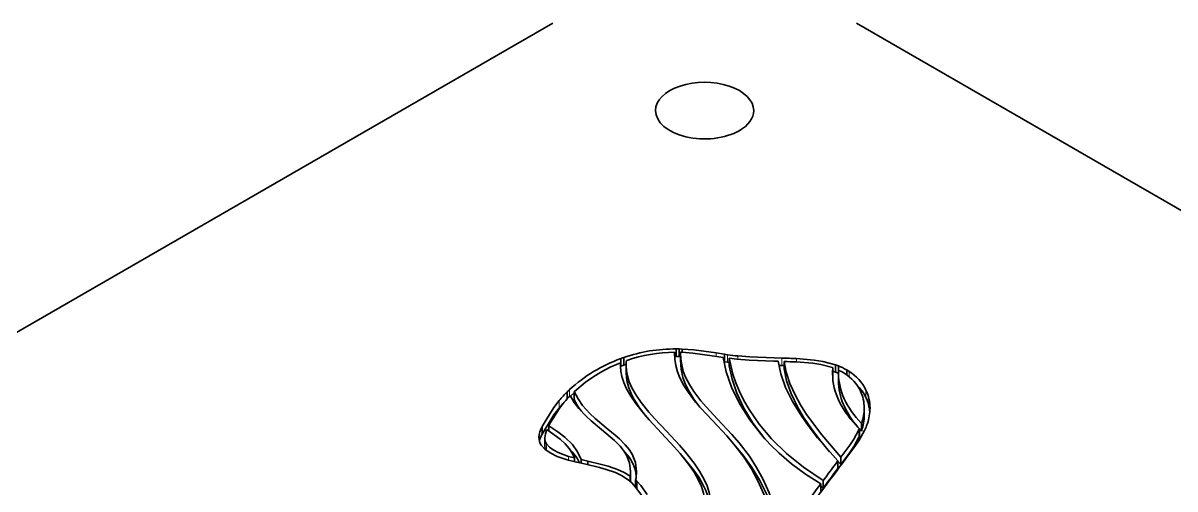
# Model space of a CAD drawing. Extents: x 327 to 941, y 153 to 765.
# Drawn here: x 755.18 to 792.73, y 670.68 to 685.88 of the extents above; entities that cross this region are included whole.
import ezdxf

# ---------------------------------------------------------------- set-up
doc = ezdxf.new("R2010")
doc.units = 0

msp = doc.modelspace()

# ---------------------------------------------------------------- linework, layer by layer
at = {"color": 7, "lineweight": 35}
for p, q in [((772.445, 685.88), (732.847, 663.018)), ((782.344, 685.88), (821.942, 663.018))]:
    msp.add_line(p, q, dxfattribs=at)
at = {"color": 7, "lineweight": 35, "ltscale": 0.00036774}
msp.add_line((776.418, 675.141), (776.418, 675.126), dxfattribs=at)
at = {"color": 7, "lineweight": 35, "ltscale": 0.000518799}
msp.add_line((776.418, 675.141), (776.418, 675.12), dxfattribs=at)
at = {"color": 7, "lineweight": 35, "ltscale": 0.002353}
for p, q in [((776.562, 675.252), (776.468, 675.254)), ((776.562, 675.007), (776.468, 675.009))]:
    msp.add_line(p, q, dxfattribs=at)
at = {"color": 7, "lineweight": 35, "ltscale": 0.006125}
for p, q in [((776.468, 675.254), (776.468, 675.009)), ((776.607, 675.126), (776.607, 674.881)), ((774.836, 674.701), (774.836, 674.456)), ((782.597, 673.325), (782.597, 673.08)), ((782.442, 672.651), (782.442, 672.406)), ((772.189, 672.349), (772.189, 672.104)), ((781.179, 670.852), (781.179, 670.607))]:
    msp.add_line(p, q, dxfattribs=at)
at = {"color": 7, "lineweight": 35, "ltscale": 0.002502}
msp.add_line((776.662, 675.249), (776.562, 675.252), dxfattribs=at)
at = {"color": 7, "lineweight": 35, "ltscale": 0.006123}
for p, q in [((776.562, 675.252), (776.562, 675.007)), ((778.047, 675.078), (778.047, 674.833)), ((774.661, 674.937), (774.661, 674.692)), ((774.759, 674.972), (774.759, 674.727)), ((778.199, 674.946), (778.199, 674.701)), ((779.985, 674.843), (779.985, 674.599)), ((781.662, 674.735), (781.662, 674.49)), ((781.754, 674.701), (781.754, 674.456)), ((781.575, 674.638), (781.575, 674.393)), ((781.761, 674.447), (781.761, 674.202)), ((773.143, 673.859), (773.143, 673.614)), ((772.099, 672.717), (772.099, 672.472)), ((782.508, 672.817), (782.508, 672.572)), ((781.834, 671.726), (781.834, 671.481)), ((781.737, 671.597), (781.737, 671.352)), ((774.982, 671.253), (774.982, 671.009)), ((781.262, 670.962), (781.262, 670.717)), ((775.183, 670.94), (775.183, 670.695))]:
    msp.add_line(p, q, dxfattribs=at)
at = {"color": 7, "lineweight": 35, "ltscale": 0.001061}
msp.add_line((776.607, 675.142), (776.649, 675.141), dxfattribs=at)
at = {"color": 7, "lineweight": 35, "ltscale": 0.000402835}
msp.add_line((776.607, 675.126), (776.607, 675.142), dxfattribs=at)
at = {"color": 7, "lineweight": 35, "ltscale": 0.002733}
msp.add_line((776.662, 675.249), (776.662, 675.14), dxfattribs=at)
at = {"color": 7, "lineweight": 35, "ltscale": 0.007125}
msp.add_line((778.047, 675.078), (777.766, 675.121), dxfattribs=at)
at = {"color": 7, "lineweight": 13, "ltscale": 0.002815}
msp.add_line((777.766, 675.121), (777.766, 675.008), dxfattribs=at)
at = {"color": 7, "lineweight": 35, "ltscale": 0.002397}
for p, q in [((778.142, 675.064), (778.047, 675.078)), ((778.142, 674.82), (778.047, 674.833))]:
    msp.add_line(p, q, dxfattribs=at)
at = {"color": 7, "lineweight": 35, "ltscale": 0.002536}
msp.add_line((774.658, 674.8), (774.654, 674.698), dxfattribs=at)
at = {"color": 7, "lineweight": 35, "ltscale": 0.004955}
msp.add_line((774.658, 674.8), (774.658, 674.602), dxfattribs=at)
at = {"color": 7, "lineweight": 35, "ltscale": 0.002602}
for p, q in [((774.759, 674.972), (774.661, 674.937)), ((774.759, 674.727), (774.661, 674.692))]:
    msp.add_line(p, q, dxfattribs=at)
at = {"color": 7, "lineweight": 35, "ltscale": 0.002068}
msp.add_line((774.838, 674.753), (774.759, 674.727), dxfattribs=at)
at = {"color": 7, "lineweight": 35, "ltscale": 0.00022489}
msp.add_line((774.848, 674.876), (774.857, 674.879), dxfattribs=at)
at = {"color": 7, "lineweight": 35, "ltscale": 0.00125}
msp.add_line((776.468, 675.009), (776.418, 675.009), dxfattribs=at)
at = {"color": 7, "lineweight": 35, "ltscale": 0.001122}
msp.add_line((776.607, 675.006), (776.562, 675.007), dxfattribs=at)
at = {"color": 7, "lineweight": 35, "ltscale": 0.007199}
msp.add_line((777.717, 675.016), (778.002, 674.972), dxfattribs=at)
at = {"color": 7, "lineweight": 35, "ltscale": 6.15101e-05}
msp.add_line((778.002, 674.972), (778.004, 674.972), dxfattribs=at)
at = {"color": 7, "lineweight": 35, "ltscale": 0.000542939}
msp.add_line((778.047, 674.833), (778.026, 674.836), dxfattribs=at)
at = {"color": 7, "lineweight": 13, "ltscale": 0.006123}
for p, q in [((778.142, 675.064), (778.142, 674.82)), ((779.911, 674.955), (779.911, 674.71)), ((782.654, 673.909), (782.654, 673.664)), ((772.652, 673.565), (772.652, 673.32)), ((782.517, 672.841), (782.517, 672.596)), ((781.729, 671.586), (781.729, 671.341))]:
    msp.add_line(p, q, dxfattribs=at)
at = {"color": 7, "lineweight": 35, "ltscale": 0.00142}
msp.add_line((778.199, 674.812), (778.142, 674.82), dxfattribs=at)
at = {"color": 7, "lineweight": 35, "ltscale": 0.00625}
msp.add_line((778.199, 674.946), (778.447, 674.915), dxfattribs=at)
at = {"color": 7, "lineweight": 13, "ltscale": 0.002756}
msp.add_line((778.48, 675.022), (778.48, 674.912), dxfattribs=at)
at = {"color": 7, "lineweight": 35, "ltscale": 0.003547}
msp.add_line((779.654, 674.853), (779.796, 674.849), dxfattribs=at)
at = {"color": 7, "lineweight": 35, "ltscale": 0.00624}
msp.add_line((779.911, 674.955), (779.662, 674.962), dxfattribs=at)
at = {"color": 7, "lineweight": 35, "ltscale": 0.002386}
msp.add_line((779.911, 674.71), (779.816, 674.713), dxfattribs=at)
at = {"color": 7, "lineweight": 35, "ltscale": 0.001858}
msp.add_line((779.986, 674.708), (779.911, 674.71), dxfattribs=at)
at = {"color": 7, "lineweight": 13, "ltscale": 0.002722}
msp.add_line((780.39, 674.936), (780.39, 674.828), dxfattribs=at)
at = {"color": 7, "lineweight": 35, "ltscale": 0.002454}
for p, q in [((781.754, 674.701), (781.662, 674.735)), ((781.754, 674.456), (781.662, 674.49))]:
    msp.add_line(p, q, dxfattribs=at)
at = {"color": 7, "lineweight": 35, "ltscale": 0.000319142}
msp.add_line((781.563, 674.643), (781.575, 674.638), dxfattribs=at)
at = {"color": 7, "lineweight": 35, "ltscale": 0.001782}
msp.add_line((781.575, 674.393), (781.569, 674.322), dxfattribs=at)
at = {"color": 7, "lineweight": 35, "ltscale": 0.002294}
msp.add_line((781.662, 674.49), (781.575, 674.519), dxfattribs=at)
at = {"color": 7, "lineweight": 35, "ltscale": 0.002707}
msp.add_line((781.761, 674.447), (781.764, 674.556), dxfattribs=at)
at = {"color": 7, "lineweight": 35, "ltscale": 0.000134589}
msp.add_line((782.027, 674.569), (782.022, 674.572), dxfattribs=at)
at = {"color": 7, "lineweight": 13, "ltscale": 0.004074}
msp.add_line((782.022, 674.572), (782.022, 674.409), dxfattribs=at)
at = {"color": 7, "lineweight": 35, "ltscale": 0.0023}
msp.add_line((782.105, 674.521), (782.027, 674.569), dxfattribs=at)
at = {"color": 7, "lineweight": 35, "ltscale": 0.00408}
msp.add_line((782.027, 674.569), (782.027, 674.406), dxfattribs=at)
at = {"color": 7, "lineweight": 13, "ltscale": 0.004379}
msp.add_line((782.105, 674.521), (782.105, 674.346), dxfattribs=at)
at = {"color": 7, "lineweight": 35, "ltscale": 0.002422}
msp.add_line((772.99, 673.923), (772.92, 673.856), dxfattribs=at)
at = {"color": 7, "lineweight": 35, "ltscale": 0.00567}
msp.add_line((772.92, 673.856), (772.92, 673.63), dxfattribs=at)
at = {"color": 7, "lineweight": 35, "ltscale": 0.005653}
msp.add_line((772.92, 673.856), (772.92, 673.63), dxfattribs=at)
at = {"color": 7, "lineweight": 13, "ltscale": 0.005486}
msp.add_line((772.99, 673.923), (772.99, 673.704), dxfattribs=at)
at = {"color": 7, "lineweight": 35, "ltscale": 0.003891}
msp.add_line((773.143, 673.815), (773.026, 673.712), dxfattribs=at)
at = {"color": 7, "lineweight": 35, "ltscale": 0.000259031}
msp.add_line((773.143, 673.859), (773.151, 673.866), dxfattribs=at)
at = {"color": 7, "lineweight": 35, "ltscale": 0.004817}
for p, q in [((772.196, 672.884), (772.099, 672.717)), ((772.196, 672.639), (772.099, 672.472))]:
    msp.add_line(p, q, dxfattribs=at)
at = {"color": 7, "lineweight": 35, "ltscale": 0.002942}
msp.add_line((772.314, 672.747), (772.373, 672.848), dxfattribs=at)
at = {"color": 7, "lineweight": 35, "ltscale": 0.000652222}
for p, q in [((782.517, 672.841), (782.508, 672.817)), ((782.517, 672.596), (782.508, 672.572))]:
    msp.add_line(p, q, dxfattribs=at)
at = {"color": 7, "lineweight": 35, "ltscale": 0.004158}
msp.add_line((772.314, 672.747), (772.314, 672.581), dxfattribs=at)
at = {"color": 7, "lineweight": 35, "ltscale": 0.000986153}
for p, q in [((782.442, 672.651), (782.424, 672.615)), ((782.442, 672.406), (782.424, 672.37))]:
    msp.add_line(p, q, dxfattribs=at)
at = {"color": 7, "lineweight": 13, "ltscale": 0.006125}
msp.add_line((782.424, 672.615), (782.424, 672.37), dxfattribs=at)
at = {"color": 7, "lineweight": 35, "ltscale": 0.002442}
msp.add_line((782.508, 672.572), (782.442, 672.644), dxfattribs=at)
at = {"color": 7, "lineweight": 35, "ltscale": 0.002061}
msp.add_line((782.606, 672.587), (782.641, 672.661), dxfattribs=at)
at = {"color": 7, "lineweight": 13, "ltscale": 0.005424}
msp.add_line((772.246, 672.153), (772.246, 671.936), dxfattribs=at)
at = {"color": 7, "lineweight": 35, "ltscale": 0.004837}
msp.add_line((773.15, 671.699), (772.963, 671.748), dxfattribs=at)
at = {"color": 7, "lineweight": 13, "ltscale": 0.003032}
msp.add_line((772.963, 671.748), (772.963, 671.627), dxfattribs=at)
at = {"color": 7, "lineweight": 35, "ltscale": 0.003027}
msp.add_line((773.15, 671.699), (773.15, 671.578), dxfattribs=at)
at = {"color": 7, "lineweight": 35, "ltscale": 0.007604}
msp.add_line((773.225, 671.56), (773.521, 671.491), dxfattribs=at)
at = {"color": 7, "lineweight": 35, "ltscale": 0.005743}
msp.add_line((773.591, 671.591), (773.367, 671.644), dxfattribs=at)
at = {"color": 7, "lineweight": 35, "ltscale": 0.002936}
msp.add_line((773.367, 671.644), (773.367, 671.526), dxfattribs=at)
at = {"color": 7, "lineweight": 35, "ltscale": 0.002917}
msp.add_line((773.591, 671.591), (773.591, 671.475), dxfattribs=at)
at = {"color": 7, "lineweight": 35, "ltscale": 0.000348228}
for p, q in [((781.737, 671.597), (781.729, 671.586)), ((781.737, 671.352), (781.729, 671.341))]:
    msp.add_line(p, q, dxfattribs=at)
at = {"color": 7, "lineweight": 35, "ltscale": 0.003611}
msp.add_line((781.834, 671.481), (781.737, 671.588), dxfattribs=at)
at = {"color": 7, "lineweight": 35, "ltscale": 0.004109}
msp.add_line((781.901, 671.542), (782, 671.674), dxfattribs=at)
at = {"color": 7, "lineweight": 35, "ltscale": 0.002217}
msp.add_line((774.874, 671.009), (774.944, 670.954), dxfattribs=at)
at = {"color": 7, "lineweight": 35, "ltscale": 0.002675}
msp.add_line((774.944, 670.954), (775.023, 670.882), dxfattribs=at)
at = {"color": 7, "lineweight": 35, "ltscale": 0.00442}
msp.add_line((774.973, 671.104), (774.973, 670.927), dxfattribs=at)
at = {"color": 7, "lineweight": 35, "ltscale": 0.002162}
msp.add_line((774.982, 671.009), (774.979, 670.922), dxfattribs=at)
at = {"color": 7, "lineweight": 35, "ltscale": 0.001243}
msp.add_line((775.183, 670.94), (775.146, 670.973), dxfattribs=at)
at = {"color": 7, "lineweight": 35, "ltscale": 0.00563}
msp.add_line((775.146, 670.973), (775.146, 670.748), dxfattribs=at)
at = {"color": 7, "lineweight": 35, "ltscale": 0.002421}
msp.add_line((781.262, 670.717), (781.179, 670.768), dxfattribs=at)
at = {"color": 7, "lineweight": 35, "ltscale": 0.00168}
msp.add_line((781.352, 670.808), (781.392, 670.862), dxfattribs=at)
at = {"color": 7, "lineweight": 35}
for points in [[(776.418, 675.126), (776.429, 674.914), (776.46, 674.713), (776.515, 674.505), (776.591, 674.306), (776.715, 674.061), (776.865, 673.826), (777.1, 673.521), (777.275, 673.321), (777.653, 672.914)], [(777.818, 672.966), (777.447, 673.365), (777.276, 673.562), (777.045, 673.86), (776.898, 674.09), (776.776, 674.328), (776.701, 674.525), (776.647, 674.73), (776.617, 674.923), (776.607, 675.126)], [(776.649, 675.141), (777.009, 675.113), (777.717, 675.016)], [(777.766, 675.121), (777.038, 675.221), (776.662, 675.249)], [(773.151, 673.866), (773.515, 674.169), (773.749, 674.332), (774.017, 674.495), (774.32, 674.653), (774.658, 674.8)], [(776.158, 672.56), (775.764, 672.983), (775.579, 673.193), (775.327, 673.507), (775.164, 673.743), (775.028, 673.979), (774.941, 674.174), (774.878, 674.37), (774.847, 674.535), (774.836, 674.701)], [(777.242, 673.358), (777.045, 673.616), (776.877, 673.882), (776.77, 674.097), (776.688, 674.321), (776.628, 674.592), (776.607, 674.881)], [(778.004, 674.972), (778.102, 674.506), (778.274, 674.004), (778.528, 673.477), (778.867, 672.937), (779.297, 672.392), (779.547, 672.123), (779.822, 671.856), (780.228, 671.509), (780.68, 671.173), (781.179, 670.852)], [(781.262, 670.962), (780.618, 671.393), (780.059, 671.847), (779.579, 672.318), (779.176, 672.797), (778.846, 673.276), (778.676, 673.57), (778.533, 673.86), (778.413, 674.147), (778.317, 674.426), (778.199, 674.946)], [(779.36, 672.322), (778.98, 672.824), (778.678, 673.322), (778.45, 673.807), (778.292, 674.269), (778.199, 674.701)], [(778.447, 674.915), (778.85, 674.883), (779.654, 674.853)], [(779.662, 674.962), (778.872, 674.991), (778.48, 675.022)], [(779.796, 674.849), (779.879, 674.435), (780.034, 673.999), (780.26, 673.539), (780.56, 673.052), (780.803, 672.71), (781.079, 672.355), (781.737, 671.597)], [(781.834, 671.726), (781.212, 672.45), (780.719, 673.118), (780.521, 673.433), (780.353, 673.736), (780.177, 674.122), (780.055, 674.491), (779.985, 674.843)], [(780.372, 674.828), (780.917, 674.783), (781.184, 674.742), (781.563, 674.643)], [(781.662, 674.735), (781.252, 674.843), (780.966, 674.888), (780.39, 674.936)], [(774.654, 674.698), (774.665, 674.524), (774.698, 674.352), (774.76, 674.153), (774.847, 673.955), (774.985, 673.713), (775.15, 673.472), (775.405, 673.152), (775.592, 672.939), (775.992, 672.508)], [(775.493, 673.052), (775.273, 673.335), (775.09, 673.619), (774.996, 673.799), (774.922, 673.98), (774.858, 674.217), (774.836, 674.456)], [(781.469, 671.895), (781.14, 672.296), (780.853, 672.679), (780.62, 673.026), (780.423, 673.359), (780.211, 673.794), (780.066, 674.206), (779.985, 674.599)], [(773.017, 673.731), (773.147, 673.509), (773.299, 673.306), (773.529, 673.06), (773.694, 672.907), (774.037, 672.621)], [(774.19, 672.684), (773.829, 672.984), (773.657, 673.144), (773.42, 673.404), (773.268, 673.62), (773.143, 673.859)], [(772.652, 673.565), (772.484, 673.343), (772.196, 672.884)], [(772.652, 673.32), (772.484, 673.098), (772.196, 672.639)], [(772.373, 672.848), (772.657, 673.301), (772.821, 673.519)], [(777.653, 672.914), (778.118, 672.414), (778.349, 672.145), (778.685, 671.707), (778.92, 671.345), (779.134, 670.949), (779.324, 670.513), (779.482, 670.031), (779.603, 669.5)], [(779.784, 669.539), (779.66, 670.072), (779.499, 670.555), (779.308, 670.992), (779.091, 671.39), (778.855, 671.753), (778.518, 672.193), (778.285, 672.464), (777.818, 672.966)], [(772.256, 672.619), (772.688, 672.304), (772.849, 672.154), (772.977, 672.005), (773.075, 671.855), (773.15, 671.699)], [(773.367, 671.644), (773.255, 671.9), (773.085, 672.137), (772.844, 672.37), (772.606, 672.552), (772.314, 672.747)], [(774.037, 672.621), (774.459, 672.263), (774.639, 672.079), (774.755, 671.935), (774.849, 671.783), (774.947, 671.534), (774.982, 671.253)], [(775.175, 671.252), (775.137, 671.551), (775.032, 671.815), (774.931, 671.977), (774.809, 672.128), (774.621, 672.32), (774.483, 672.443), (774.19, 672.684)], [(775.992, 672.508), (776.403, 672.064), (776.6, 671.839), (776.871, 671.497), (777.049, 671.237), (777.197, 670.971), (777.288, 670.763), (777.355, 670.552), (777.395, 670.35), (777.409, 670.144)], [(777.597, 670.147), (777.583, 670.361), (777.542, 670.571), (777.474, 670.785), (777.382, 670.995), (777.232, 671.266), (777.051, 671.531), (776.776, 671.88), (776.576, 672.108), (776.158, 672.56)], [(782.424, 672.615), (782.256, 672.313), (782.123, 672.114), (781.834, 671.726)], [(782, 671.674), (782.296, 672.071), (782.432, 672.275), (782.606, 672.587)], [(772.069, 672.115), (772.187, 671.983), (772.362, 671.861), (772.593, 671.749), (772.878, 671.651)], [(772.963, 671.748), (772.618, 671.874), (772.454, 671.962), (772.335, 672.051), (772.246, 672.153)], [(779.76, 669.415), (779.608, 670.001), (779.411, 670.526), (779.183, 670.986), (778.928, 671.402), (778.641, 671.795), (778.341, 672.155)], [(782.424, 672.37), (782.256, 672.068), (782.123, 671.869), (781.834, 671.481)], [(775.169, 671.128), (775.141, 671.29), (775.092, 671.441), (775.025, 671.583), (774.941, 671.717), (774.732, 671.966)], [(777.593, 670.025), (777.54, 670.333), (777.436, 670.633), (777.33, 670.851), (777.203, 671.066), (777.037, 671.306), (776.653, 671.776)], [(773.521, 671.491), (773.972, 671.383), (774.185, 671.323), (774.485, 671.219), (774.69, 671.124), (774.874, 671.009)], [(774.973, 671.104), (774.776, 671.221), (774.559, 671.318), (774.249, 671.425), (774.033, 671.485), (773.591, 671.591)], [(775.023, 670.882), (775.145, 670.749), (775.346, 670.469)], [(775.522, 670.508), (775.312, 670.799), (775.183, 670.94)]]:
    msp.add_lwpolyline(points, dxfattribs=at)
for centre, radius, start, end in [((776.439, 670.107), 5.146, 89.6769, 109.0454), ((776.426, 670.302), 4.839, 90.1001, 108.9255), ((776.349, 670.261), 4.97, 109.8476, 132.5319), ((776.087, 674.701), 1.251, 171.9419, 180.0108), ((779.491, 684.423), 9.455, 261.8029, 263.8653), ((779.441, 656.709), 18.252, 87.0187, 88.5221), ((779.574, 659.091), 15.757, 87.0967, 88.5038), ((781.026, 672.837), 2.001, 60.1217, 68.6409), ((783.524, 674.444), 1.959, 174.3128, 179.9877), ((781.207, 673.223), 1.444, 61.8362, 67.318), ((781.669, 674.063), 0.486, 52.7044, 63.0791), ((781.226, 673.274), 1.387, 25.887, 57.8725), ((781.312, 673.255), 1.493, 25.9769, 57.9368), ((781.37, 673.052), 1.422, 25.4679, 45.9118), ((775.44, 671.257), 3.621, 134.1292, 140.3838), ((775.598, 671.146), 3.653, 134.955, 139.4756), ((774.933, 674.396), 1.953, 203.6115, 216.7106), ((781.313, 673.328), 1.284, 359.8639, 25.4603), ((781.432, 673.325), 1.354, 359.9138, 25.5193), ((781.432, 673.08), 1.354, 5.0683, 25.5187), ((775.213, 671.212), 3.318, 137.1909, 140.5392), ((781.031, 673.339), 1.567, 341.471, 359.4639), ((781.169, 673.338), 1.617, 341.3872, 359.4953), ((781.031, 673.094), 1.567, 341.471, 359.4639), ((772.741, 672.331), 0.748, 148.9855, 177.3525), ((772.887, 672.027), 0.905, 150.5514, 165.8972), ((772.856, 672.322), 0.668, 153.6866, 177.6491), ((780.828, 673.434), 1.971, 336.904, 341.8908), ((772.446, 672.365), 0.452, 179.8477, 213.6107), ((772.539, 672.344), 0.351, 179.1624, 213.0675), ((772.546, 672.101), 0.358, 179.3652, 203.8148), ((771.967, 670.919), 1.482, 24.7149, 47.0716), ((774.959, 678.868), 7.512, 253.9117, 256.6482), ((841.479, 626.363), 74.935, 142.87907, 143.4752), ((841.479, 626.118), 74.935, 142.87907, 143.4752), ((845.334, 623.556), 79.538, 142.8926, 143.50486), ((773.68, 671.255), 1.303, 353.3298, 359.9114), ((773.75, 671.259), 1.425, 348.4234, 359.7282), ((757.686, 688.217), 29.214, 321.6346, 323.5298), ((755.352, 690.084), 32.365, 321.7316, 323.4468)]:
    msp.add_arc(centre, radius, start, end, dxfattribs=at)
for centre, major_axis, ratio, start_param, end_param in [((777.395, 683.023), (1.6, 0), 0.57735, 6.283185, 9.424778), ((777.395, 683.023), (1.6, 0), 0.57735, 3.141593, 5.497787), ((777.395, 683.023), (1.6, 0), 0.57735, 5.497787, 6.283185), ((811.832, 675.687), (30.265, 1.327), 0.252637, 3.130519, 3.371703), ((813.028, 675.502), (31.266, 1.122), 0.243488, 3.132857, 3.351829), ((813.064, 675.26), (31.302, 1.124), 0.243348, 3.132856, 3.333462)]:
    msp.add_ellipse(centre, major_axis=major_axis, ratio=ratio, start_param=start_param, end_param=end_param, dxfattribs=at)

doc.saveas('drawing.dxf')
